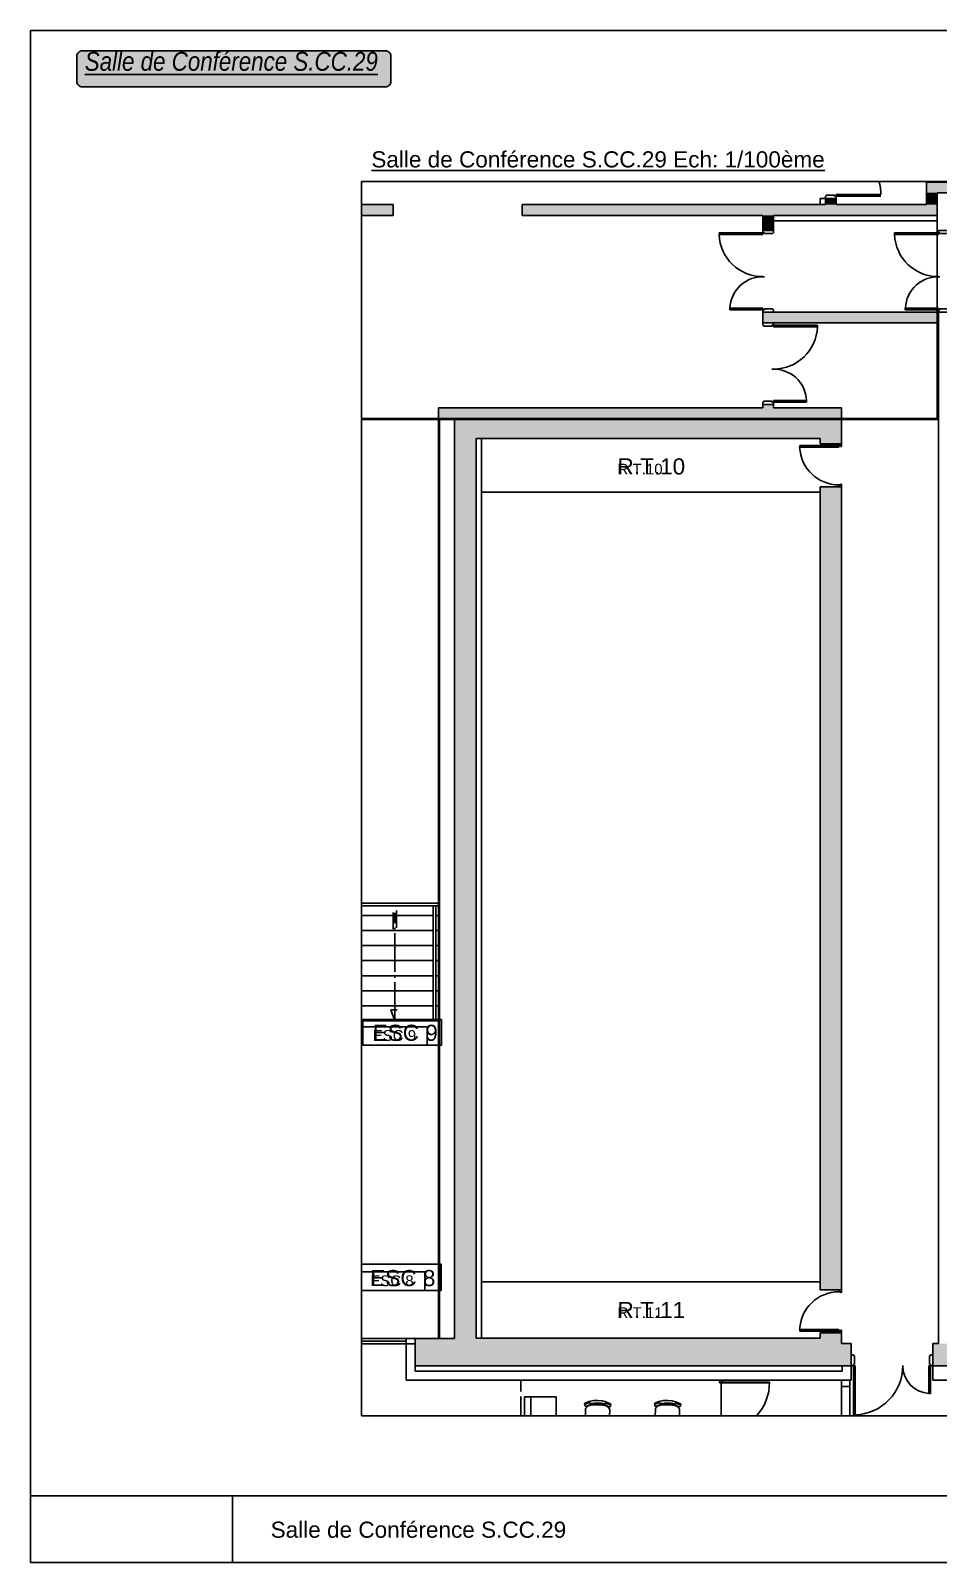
# Model space of a CAD drawing. Header units: millimetres. Extents: x 11 to 413, y 16 to 301.
# Drawn here: x 11.1 to 180, y 15.9 to 300.9 of the extents above; entities that cross this region are included whole.
import ezdxf

# ---------------------------------------------------------------- set-up
doc = ezdxf.new("R2010")
doc.units = ezdxf.units.MM
doc.header["$LTSCALE"] = 0.3
doc.header["$MEASUREMENT"] = 0
doc.linetypes.add('ACAD_ISO02W100', pattern=[15, 12, -3])
doc.linetypes.add('ACAD_ISO04W100', pattern=[30, 24, -3, 0, -3])
for name, color, linetype in [('-CART', 225, 'Continuous'), ('-LEGENDE', 3, 'Continuous'), ('01-TREMIE-ESCAL-ASC', 4, 'Continuous'), ('02-MURS-PORTEUR', 1, 'Continuous'), ('04-CLOISONS', 2, 'Continuous'), ('05-MEN-EXT', 142, 'Continuous'), ('05-MEN-INT', 4, 'Continuous'), ('07-REVT.PIERRE', 21, 'Continuous'), ('08-EQUI-MEUBLE-PROJ-01', 11, 'Continuous'), ('10-ANN-NOMENCLATURE', 3, 'Continuous'), ('10-ANN-NOMPIECE', 3, 'Continuous'), ('10-ANN-NOMPIECE-CODE', 171, 'Continuous'), ('14-HACH-MURS', 253, 'Continuous')]:
    doc.layers.add(name, color=color, linetype=linetype)
doc.layers.add('-FEN', color=7, linetype='Continuous', plot=False)
doc.styles.add('NDP', font='ARIAL.TTF')
doc.styles.add('REPCOUP', font='ARIAL.TTF', dxfattribs={"width": 0.85, "height": 0.6})
doc.styles.add('TRAME', font='ARIAL.TTF')
picture_1 = doc.add_image_def('image1.jpg', size_in_pixel=(331, 109))

# ---------------------------------------------------------------- blocks, each defined once
blk = doc.blocks.new('5CP7')
for p, q in [((0.065, 0.73), (0.035, 0.73)), ((0.035, -0.03), (0.035, 0.73)), ((0.065, 0.73), (0.065, 0)), ((0.065, 0), (0, 0)), ((0, 0), (0, -0.05)), ((0.8, 0), (0.765, 0)), ((0.765, 0), (0.765, -0.03)), ((0.8, 0), (0.8, -0.05)), ((0, -0.05), (0.05, -0.05)), ((0.05, -0.03), (0.035, -0.03)), ((0.05, -0.03), (0.05, -0.05)), ((0.75, -0.03), (0.75, -0.05)), ((0.765, -0.03), (0.75, -0.03)), ((0.75, -0.05), (0.8, -0.05))]:
    blk.add_line(p, q)
for centre, radius, start, end in [((-0.035, 0), 0.83, 0, 0), ((0.035, 0.001), 0.73, 359.9516, 87.6447)]:
    blk.add_arc(centre, radius, start, end)
blk = doc.blocks.new('MVP86')
for p, q in [((0.045, -0.03), (0.045, 0.815)), ((0.075, 0.815), (0.045, 0.815)), ((0.045, -0.03), (0.045, 0.814)), ((0.075, 0), (0.075, 0.815)), ((1.475, 0.615), (1.445, 0.615)), ((1.445, 0), (1.445, 0.615)), ((1.475, 0.615), (1.475, -0.03)), ((0, -0.2), (0, 0)), ((0.075, 0), (0, 0)), ((1.52, 0), (1.445, 0)), ((1.52, 0), (1.52, -0.2)), ((0.045, -0.2), (0, -0.2)), ((0.06, -0.03), (0.045, -0.03)), ((0.045, -0.2), (0.045, -0.185)), ((0.06, -0.185), (0.045, -0.185)), ((0.06, -0.185), (0.06, -0.03)), ((1.46, -0.03), (1.46, -0.185)), ((1.475, -0.03), (1.46, -0.03)), ((1.475, -0.185), (1.46, -0.185)), ((1.475, -0.185), (1.475, -0.2)), ((1.52, -0.2), (1.475, -0.2))]:
    blk.add_line(p, q)
for centre, radius, start, end in [((0.045, 0.001), 0.815, 359.9612, 87.8904), ((1.475, 0), 0.615, 92.796, 182.796)]:
    blk.add_arc(centre, radius, start, end)
blk = doc.blocks.new('MVP95')
for p, q in [((0.045, -0.03), (0.045, 0.915)), ((0.075, 0.915), (0.045, 0.915)), ((0.075, 0), (0.075, 0.915)), ((1.475, 0.515), (1.445, 0.515)), ((1.445, 0), (1.445, 0.515)), ((1.475, 0.515), (1.475, -0.03)), ((0, -0.2), (0, 0)), ((0.075, 0), (0, 0)), ((0.045, -0.2), (0, -0.2)), ((0.06, -0.03), (0.045, -0.03)), ((0.045, -0.2), (0.045, -0.185)), ((0.06, -0.185), (0.045, -0.185)), ((0.06, -0.185), (0.06, -0.03)), ((1.52, 0), (1.445, 0)), ((1.46, -0.03), (1.46, -0.185)), ((1.475, -0.03), (1.46, -0.03)), ((1.475, -0.185), (1.46, -0.185)), ((1.475, -0.185), (1.475, -0.2)), ((1.52, -0.2), (1.475, -0.2)), ((1.52, 0), (1.52, -0.2))]:
    blk.add_line(p, q)
for centre, radius, start, end in [((0.045, 0), 0.915, 359.9692, 88.1212), ((1.475, 0.001), 0.515, 93.3395, 180.0973)]:
    blk.add_arc(centre, radius, start, end)
blk = doc.blocks.new('*E8')
at = {"layer": '05-MEN-INT'}
for p, q in [((0, 0.45, 0), (0, 0, 0)), ((0.15, 0.45, 0), (0, 0.45, 0)), ((2, 0, 0), (0, 0, 0)), ((1.7, 0.6, 0), (0.15, 0.6, 0)), ((0.15, 0.6, 0), (0.15, 0.45, 0)), ((1.7, 0.6, 0), (1.7, 0.45, 0)), ((1.7, 0.45, 0), (10.3, 0.45, 0)), ((10.3, 0.75, 0), (2, 0.75, 0)), ((2, 0.75, 0), (2, 0, 0))]:
    blk.add_line(p, q, dxfattribs=at)
blk.add_arc((1.96, 0.76, 0), 8.34, 359.9498, 16.817, dxfattribs=at)

msp = doc.modelspace()

# ---------------------------------------------------------------- hatches: boundary and pattern name
at = {"layer": '-LEGENDE', "ltscale": 10}
h = msp.add_hatch(color=253, dxfattribs=at)
edge = h.paths.add_edge_path()
edge.add_line((20.74, 297.09), (77.17, 297.09))
edge.add_arc((77.17, 296.09), 1, 0, 90, ccw=False)
edge.add_line((78.17, 296.09), (78.17, 291.4))
edge.add_arc((77.17, 291.4), 1, -90, 0, ccw=False)
edge.add_line((77.17, 290.4), (20.74, 290.4))
edge.add_arc((20.74, 291.4), 1, 180, 270, ccw=False)
edge.add_line((19.74, 291.4), (19.74, 296.09))
edge.add_arc((20.74, 296.09), 1, 90, 180, ccw=False)
at = {"layer": '14-HACH-MURS', "ltscale": 10}
h = msp.add_hatch(color=256, dxfattribs=at)
h.paths.add_polyline_path([(161.99, 230.68), (149.34, 230.68), (149.34, 231.28), (147.34, 231.28), (147.34, 230.68), (86.99, 230.68), (86.99, 228.68), (161.99, 228.68)])
h.paths.add_polyline_path([(161.99, 228.48), (89.99, 228.48), (89.99, 57.53), (82.67, 57.53), (82.67, 52.45), (163.77, 52.45), (163.77, 56.55), (161.99, 56.55), (161.99, 58.55), (157.99, 58.55), (157.99, 57.55), (93.99, 57.55), (93.99, 224.98), (157.99, 224.98), (157.99, 223.98), (161.99, 223.98)])
h.paths.add_polyline_path([(161.99, 215.98), (157.99, 215.98), (157.99, 66.55), (161.99, 66.55)], flags=17)

# ---------------------------------------------------------------- linework, layer by layer
at = {"layer": '-CART'}
for p, q in [((11.14, 28.21), (413.14, 28.21)), ((48.68, 28.21), (48.68, 15.85))]:
    msp.add_line(p, q, dxfattribs=at)
msp.add_lwpolyline([(11.14, 15.85), (413.14, 15.85), (413.14, 300.85), (11.14, 300.85)], close=True, dxfattribs=at)
at = {"layer": '-FEN', "linetype": 'Continuous'}
msp.add_lwpolyline([(72.7, 43.14), (372.89, 43.14), (372.89, 272.78), (72.7, 272.78)], close=True, dxfattribs=at)
at = {"layer": '-LEGENDE'}
msp.add_lwpolyline([(20.74, 297.09), (77.17, 297.09, -0.414214), (78.17, 296.09), (78.17, 291.4, -0.414214), (77.17, 290.4), (20.74, 290.4, -0.414214), (19.74, 291.4), (19.74, 296.09, -0.414214)], format="xyb", close=True, dxfattribs=at)
at = {"layer": '01-TREMIE-ESCAL-ASC', "linetype": 'ACAD_ISO04W100'}
for p, q in [((79.18, 133.94), (79.18, 137.14)), ((78.58, 133.66), (78.58, 136.79)), ((78.88, 116.61), (78.88, 136.69))]:
    msp.add_line(p, q, dxfattribs=at)
at = {"layer": '01-TREMIE-ESCAL-ASC'}
for p, q in [((85.99, 136.21), (72.7, 136.21)), ((86.99, 136.21), (86.49, 136.21)), ((85.99, 133.41), (72.7, 133.41)), ((86.99, 133.41), (86.49, 133.41)), ((85.99, 130.61), (72.7, 130.61)), ((86.99, 130.61), (86.49, 130.61)), ((85.99, 127.81), (72.7, 127.81)), ((86.99, 127.81), (86.49, 127.81)), ((85.99, 125.01), (72.7, 125.01)), ((86.99, 125.01), (86.49, 125.01)), ((85.99, 122.21), (72.7, 122.21)), ((86.99, 122.21), (86.49, 122.21)), ((85.99, 119.41), (72.7, 119.41)), ((78.88, 116.61), (78.14, 118.66)), ((78.14, 118.66), (79.3, 118.66)), ((86.99, 119.41), (86.49, 119.41)), ((86.99, 116.61), (72.7, 116.61))]:
    msp.add_line(p, q, dxfattribs=at)
for points in [[(85.99, 116.61), (85.99, 137.98)], [(86.49, 137.98), (86.49, 116.61)]]:
    msp.add_lwpolyline(points, dxfattribs=at)
at = {"layer": '02-MURS-PORTEUR'}
for p, q in [((177.79, 272.68), (298.48, 272.68)), ((177.79, 268.48), (177.79, 272.68)), ((72.7, 268.48), (78.55, 268.48)), ((78.55, 266.48), (78.55, 268.48)), ((102.55, 266.48), (102.55, 268.48)), ((102.55, 268.48), (158.99, 268.48)), ((158.99, 268.48), (158.99, 269.61)), ((160.99, 268.48), (160.99, 269.61)), ((160.99, 268.48), (177.79, 268.48)), ((179.79, 266.48), (179.79, 270.68)), ((179.79, 270.68), (301.48, 270.68)), ((72.7, 266.48), (78.55, 266.48)), ((102.55, 266.48), (147.34, 266.48)), ((147.34, 263.68), (147.34, 266.48)), ((149.34, 263.68), (149.34, 266.48)), ((149.34, 266.48), (179.79, 266.48)), ((147.34, 263.68), (149.34, 263.68)), ((147.34, 248.48), (179.99, 248.48)), ((147.34, 248.48), (147.34, 246.48)), ((179.99, 248.48), (179.99, 56.55)), ((147.34, 246.48), (179.99, 246.48)), ((147.34, 231.28), (147.34, 230.68)), ((147.34, 231.28), (149.34, 231.28)), ((149.34, 231.28), (149.34, 230.68)), ((86.99, 230.68), (147.34, 230.68)), ((86.99, 228.68), (86.99, 230.68)), ((86.99, 228.68), (161.99, 228.68)), ((89.99, 57.53), (89.99, 228.48)), ((161.99, 228.48), (89.99, 228.48)), ((149.34, 230.68), (161.99, 230.68)), ((161.99, 228.68), (161.99, 230.68)), ((161.99, 228.48), (161.99, 223.98)), ((93.99, 57.55), (93.99, 224.98)), ((157.99, 224.98), (93.99, 224.98)), ((157.99, 224.98), (157.99, 223.98)), ((161.99, 223.98), (157.99, 223.98)), ((161.99, 215.98), (157.99, 215.98)), ((157.99, 215.98), (157.99, 66.55)), ((161.99, 215.98), (161.99, 66.55)), ((179.78, 212.97), (179.78, 212.97)), ((161.99, 66.55), (157.99, 66.55)), ((82.67, 52.45), (82.67, 57.53)), ((82.67, 57.53), (89.99, 57.53)), ((157.99, 57.55), (93.99, 57.55)), ((161.99, 58.55), (157.99, 58.55)), ((157.99, 58.55), (157.99, 57.55)), ((161.99, 58.55), (161.99, 56.55)), ((163.77, 56.55), (161.99, 56.55)), ((163.77, 52.45), (163.77, 56.55)), ((178.97, 56.55), (178.97, 52.45)), ((178.97, 56.55), (179.99, 56.55)), ((82.67, 52.45), (163.77, 52.45)), ((178.97, 52.45), (316.99, 52.45))]:
    msp.add_line(p, q, dxfattribs=at)
at = {"layer": '02-MURS-PORTEUR', "linetype": 'Continuous'}
msp.add_line((158.99, 269.61), (160.99, 269.61), dxfattribs=at)
at = {"layer": '02-MURS-PORTEUR', "color": 4}
for p, q in [((179.79, 266.48), (179.79, 228.68)), ((72.7, 228.68), (86.99, 228.68)), ((72.7, 228.48), (89.99, 228.48)), ((161.99, 228.68), (179.79, 228.68)), ((161.99, 228.48), (179.99, 228.48)), ((94.99, 214.98), (157.99, 214.98)), ((94.99, 68.05), (157.99, 68.05))]:
    msp.add_line(p, q, dxfattribs=at)
at = {"layer": '02-MURS-PORTEUR', "color": 8, "linetype": 'ACAD_ISO02W100'}
msp.add_line((102.32, 43.14), (102.32, 49.75), dxfattribs=at)
at = {"layer": '04-CLOISONS'}
for p, q in [((157.99, 268.48), (157.99, 269.61)), ((158.99, 269.61), (157.99, 269.61)), ((149.34, 265.48), (179.79, 265.48)), ((179.79, 265.48), (179.79, 266.48)), ((94.99, 57.55), (94.99, 224.98))]:
    msp.add_line(p, q, dxfattribs=at)
at = {"layer": '05-MEN-EXT'}
for p, q in [((161.99, 49.75), (161.99, 43.14)), ((161.99, 48.6), (163.49, 48.6)), ((163.49, 49.75), (163.49, 43.14))]:
    msp.add_line(p, q, dxfattribs=at)
at = {"layer": '05-MEN-INT'}
for p, q in [((86.99, 57.53), (86.99, 228.68)), ((87.19, 57.53), (87.19, 228.68)), ((72.7, 138.48), (86.99, 138.48)), ((72.7, 137.98), (86.99, 137.98)), ((72.7, 57.53), (82.67, 57.53)), ((72.7, 57.03), (80.97, 57.03)), ((80.97, 57.55), (80.97, 56.53)), ((72.7, 56.53), (82.67, 56.53))]:
    msp.add_line(p, q, dxfattribs=at)
at = {"layer": '07-REVT.PIERRE'}
for p, q in [((80.97, 56.53), (80.97, 49.75)), ((82.67, 52.45), (82.67, 51.45)), ((82.67, 51.45), (162.07, 51.45)), ((162.07, 52.45), (162.07, 51.45)), ((163.77, 52.45), (163.77, 49.75)), ((178.97, 52.45), (178.97, 49.75)), ((80.97, 49.75), (163.77, 49.75)), ((178.97, 49.75), (316.99, 49.75))]:
    msp.add_line(p, q, dxfattribs=at)
at = {"layer": '08-EQUI-MEUBLE-PROJ-01', "ltscale": 20}
for p, q in [((139.25, 49.26), (139.25, 49.75)), ((139.38, 49.26), (139.25, 49.26)), ((139.38, 49.35), (139.38, 49.26)), ((139.57, 49.35), (139.38, 49.35)), ((139.38, 49.35), (139.38, 49.26)), ((139.57, 49.35), (148.57, 49.35)), ((139.57, 43.14), (139.57, 49.35)), ((139.57, 49.25), (148.57, 49.25)), ((139.77, 49.35), (139.77, 49.75)), ((102.99, 46.65), (108.9, 46.65)), ((102.99, 43.14), (102.99, 46.65)), ((104.19, 46.45), (104.19, 43.14)), ((108.9, 46.65), (108.89, 43.14)), ((108.89, 43.14), (108.89, 46.45)), ((115.01, 45.76), (114.24, 45.47)), ((115.82, 45.94), (115.01, 45.76)), ((115.11, 45.68), (115.1, 45.64)), ((115.1, 45.64), (115.1, 45.6)), ((115.1, 45.6), (115.11, 45.56)), ((115.12, 45.72), (115.11, 45.68)), ((115.14, 45.76), (115.12, 45.72)), ((115.17, 45.79), (115.14, 45.76)), ((115.2, 45.81), (115.17, 45.79)), ((115.23, 45.83), (115.2, 45.81)), ((115.27, 45.85), (115.23, 45.83)), ((116.65, 45.98), (115.82, 45.94)), ((117.47, 45.9), (116.65, 45.98)), ((118.28, 45.68), (117.47, 45.9)), ((118.05, 45.77), (118.01, 45.78)), ((118.08, 45.75), (118.05, 45.77)), ((118.11, 45.72), (118.08, 45.75)), ((118.14, 45.69), (118.11, 45.72)), ((118.16, 45.65), (118.14, 45.69)), ((118.17, 45.61), (118.16, 45.65)), ((118.18, 45.57), (118.17, 45.61)), ((119.03, 45.34), (118.28, 45.68)), ((128.01, 45.76), (127.24, 45.47)), ((128.82, 45.94), (128.01, 45.76)), ((128.11, 45.68), (128.1, 45.64)), ((128.1, 45.64), (128.1, 45.6)), ((128.1, 45.6), (128.11, 45.56)), ((128.12, 45.72), (128.11, 45.68)), ((128.14, 45.76), (128.12, 45.72)), ((128.17, 45.79), (128.14, 45.76)), ((128.2, 45.81), (128.17, 45.79)), ((128.23, 45.83), (128.2, 45.81)), ((128.27, 45.85), (128.23, 45.83)), ((129.65, 45.98), (128.82, 45.94)), ((130.47, 45.9), (129.65, 45.98)), ((131.28, 45.68), (130.47, 45.9)), ((131.05, 45.77), (131.01, 45.78)), ((131.08, 45.75), (131.05, 45.77)), ((131.11, 45.72), (131.08, 45.75)), ((131.14, 45.69), (131.11, 45.72)), ((131.16, 45.65), (131.14, 45.69)), ((131.17, 45.61), (131.16, 45.65)), ((131.18, 45.57), (131.17, 45.61)), ((132.03, 45.34), (131.28, 45.68)), ((114.19, 45.41), (114.18, 45.4)), ((114.18, 45.4), (114.18, 45.38)), ((114.18, 45.38), (114.18, 45.36)), ((114.18, 45.36), (114.18, 45.34)), ((114.18, 45.34), (114.19, 45.32)), ((114.21, 45.44), (114.19, 45.43)), ((114.19, 45.43), (114.19, 45.41)), ((114.19, 45.32), (114.19, 45.31)), ((114.19, 45.31), (114.21, 45.29)), ((114.22, 45.46), (114.21, 45.44)), ((114.21, 45.29), (114.22, 45.28)), ((114.24, 45.46), (114.22, 45.46)), ((114.22, 45.28), (114.24, 45.27)), ((114.24, 45.16), (114.23, 45.13)), ((114.23, 45.13), (114.23, 45.09)), ((114.23, 45.09), (114.23, 45.06)), ((114.23, 45.06), (114.24, 45.02)), ((114.24, 45.27), (114.25, 45.26)), ((114.25, 45.19), (114.24, 45.16)), ((114.24, 45.02), (114.26, 44.99)), ((114.25, 45.26), (114.27, 45.26)), ((114.27, 45.22), (114.25, 45.19)), ((114.26, 44.99), (114.28, 44.96)), ((114.27, 45.26), (114.29, 45.26)), ((114.3, 45.25), (114.27, 45.22)), ((114.28, 44.96), (114.3, 44.94)), ((114.29, 45.26), (114.31, 45.26)), ((114.32, 45.27), (114.3, 45.25)), ((114.3, 44.94), (114.33, 44.92)), ((114.31, 45.26), (114.33, 45.27)), ((115.12, 45.57), (114.33, 45.27)), ((114.33, 44.92), (114.36, 44.9)), ((114.36, 44.3), (114.33, 43.14)), ((114.36, 44.9), (114.4, 44.9)), ((114.38, 44.46), (114.36, 44.3)), ((114.45, 44.6), (114.38, 44.46)), ((114.4, 44.9), (114.43, 44.89)), ((114.43, 44.89), (114.46, 44.9)), ((114.55, 44.74), (114.45, 44.6)), ((114.46, 44.9), (114.5, 44.91)), ((114.5, 44.91), (114.53, 44.92)), ((115.21, 45.18), (114.53, 44.92)), ((114.69, 44.86), (114.55, 44.74)), ((114.87, 44.96), (114.69, 44.86)), ((115.07, 45.05), (114.87, 44.96)), ((115.29, 45.1), (115.07, 45.05)), ((115.11, 45.56), (115.12, 45.53)), ((115.12, 45.53), (115.14, 45.49)), ((115.14, 45.49), (115.17, 45.46)), ((115.17, 45.46), (115.2, 45.43)), ((115.2, 45.43), (115.23, 45.41)), ((115.92, 45.33), (115.21, 45.18)), ((115.23, 45.41), (115.27, 45.4)), ((115.27, 45.4), (115.31, 45.39)), ((115.52, 45.14), (115.29, 45.1)), ((115.31, 45.39), (115.35, 45.39)), ((115.35, 45.39), (115.39, 45.39)), ((116.01, 45.5), (115.39, 45.39)), ((115.39, 45.39), (115.39, 45.39)), ((115.39, 45.39), (115.39, 45.39)), ((115.76, 45.15), (115.52, 45.14)), ((117.49, 45.1), (115.76, 45.15)), ((115.76, 45.15), (115.76, 45.15)), ((116.64, 45.37), (115.92, 45.33)), ((116.64, 45.53), (116.01, 45.5)), ((117.26, 45.47), (116.64, 45.53)), ((117.36, 45.29), (116.64, 45.37)), ((117.88, 45.33), (117.26, 45.47)), ((118.06, 45.1), (117.36, 45.29)), ((117.73, 45.08), (117.49, 45.1)), ((117.96, 45.04), (117.73, 45.08)), ((117.88, 45.33), (117.92, 45.32)), ((117.92, 45.32), (117.96, 45.32)), ((117.96, 45.32), (118, 45.33)), ((118.18, 44.97), (117.96, 45.04)), ((118, 45.33), (118.04, 45.34)), ((118.04, 45.34), (118.07, 45.36)), ((118.72, 44.81), (118.06, 45.1)), ((118.07, 45.36), (118.11, 45.39)), ((118.11, 45.39), (118.13, 45.42)), ((118.13, 45.42), (118.15, 45.45)), ((118.15, 45.45), (118.17, 45.49)), ((118.91, 45.17), (118.16, 45.49)), ((118.17, 45.49), (118.18, 45.53)), ((118.18, 45.53), (118.18, 45.57)), ((118.38, 44.88), (118.18, 44.97)), ((118.54, 44.76), (118.38, 44.88)), ((118.68, 44.63), (118.54, 44.76)), ((118.78, 44.49), (118.68, 44.63)), ((118.73, 44.81), (118.76, 44.79)), ((118.76, 44.79), (118.79, 44.79)), ((118.84, 44.34), (118.78, 44.49)), ((118.79, 44.79), (118.83, 44.78)), ((118.83, 44.78), (118.86, 44.79)), ((118.83, 43.14), (118.85, 44.19)), ((118.85, 44.19), (118.84, 44.34)), ((118.86, 44.79), (118.89, 44.8)), ((118.89, 44.8), (118.92, 44.81)), ((118.92, 45.16), (118.94, 45.15)), ((118.95, 45.14), (118.92, 45.16)), ((118.92, 44.81), (118.95, 44.83)), ((118.94, 45.15), (118.96, 45.15)), ((118.97, 45.11), (118.95, 45.14)), ((118.95, 44.83), (118.98, 44.86)), ((118.96, 45.15), (118.97, 45.14)), ((118.97, 45.14), (118.99, 45.14)), ((118.99, 45.08), (118.97, 45.11)), ((118.98, 44.86), (119, 44.89)), ((118.99, 45.14), (119.01, 45.15)), ((119.01, 45.05), (118.99, 45.08)), ((119, 44.89), (119.01, 44.92)), ((119.01, 45.15), (119.03, 45.16)), ((119.02, 45.02), (119.01, 45.05)), ((119.01, 44.92), (119.02, 44.95)), ((119.02, 44.99), (119.02, 45.02)), ((119.02, 44.95), (119.02, 44.99)), ((119.03, 45.16), (119.04, 45.17)), ((119.05, 45.33), (119.04, 45.34)), ((119.04, 45.34), (119.04, 45.34)), ((119.04, 45.17), (119.06, 45.18)), ((119.06, 45.31), (119.05, 45.33)), ((119.07, 45.3), (119.06, 45.31)), ((119.06, 45.18), (119.07, 45.19)), ((119.08, 45.28), (119.07, 45.3)), ((119.07, 45.19), (119.08, 45.21)), ((119.08, 45.26), (119.08, 45.28)), ((119.08, 45.25), (119.08, 45.26)), ((119.08, 45.23), (119.08, 45.25)), ((119.08, 45.21), (119.08, 45.23)), ((127.19, 45.41), (127.18, 45.4)), ((127.18, 45.4), (127.18, 45.38)), ((127.18, 45.38), (127.18, 45.36)), ((127.18, 45.36), (127.18, 45.34)), ((127.18, 45.34), (127.19, 45.32)), ((127.21, 45.44), (127.19, 45.43)), ((127.19, 45.43), (127.19, 45.41)), ((127.19, 45.32), (127.19, 45.31)), ((127.19, 45.31), (127.21, 45.29)), ((127.22, 45.46), (127.21, 45.44)), ((127.21, 45.29), (127.22, 45.28)), ((127.24, 45.46), (127.22, 45.46)), ((127.22, 45.28), (127.24, 45.27)), ((127.24, 45.16), (127.23, 45.13)), ((127.23, 45.13), (127.23, 45.09)), ((127.23, 45.09), (127.23, 45.06)), ((127.23, 45.06), (127.24, 45.02)), ((127.24, 45.27), (127.25, 45.26)), ((127.25, 45.19), (127.24, 45.16)), ((127.24, 45.02), (127.26, 44.99)), ((127.25, 45.26), (127.27, 45.26)), ((127.27, 45.22), (127.25, 45.19)), ((127.26, 44.99), (127.28, 44.96)), ((127.27, 45.26), (127.29, 45.26)), ((127.3, 45.25), (127.27, 45.22)), ((127.28, 44.96), (127.3, 44.94)), ((127.29, 45.26), (127.31, 45.26)), ((127.32, 45.27), (127.3, 45.25)), ((127.3, 44.94), (127.33, 44.92)), ((127.31, 45.26), (127.33, 45.27)), ((128.12, 45.57), (127.33, 45.27)), ((127.33, 44.92), (127.36, 44.9)), ((127.36, 44.3), (127.33, 43.14)), ((127.36, 44.9), (127.4, 44.9)), ((127.38, 44.46), (127.36, 44.3)), ((127.45, 44.6), (127.38, 44.46)), ((127.4, 44.9), (127.43, 44.89)), ((127.43, 44.89), (127.46, 44.9)), ((127.55, 44.74), (127.45, 44.6)), ((127.46, 44.9), (127.5, 44.91)), ((127.5, 44.91), (127.53, 44.92)), ((128.21, 45.18), (127.53, 44.92)), ((127.69, 44.86), (127.55, 44.74)), ((127.87, 44.96), (127.69, 44.86)), ((128.07, 45.05), (127.87, 44.96)), ((128.29, 45.1), (128.07, 45.05)), ((128.11, 45.56), (128.12, 45.53)), ((128.12, 45.53), (128.14, 45.49)), ((128.14, 45.49), (128.17, 45.46)), ((128.17, 45.46), (128.2, 45.43)), ((128.2, 45.43), (128.23, 45.41)), ((128.92, 45.33), (128.21, 45.18)), ((128.23, 45.41), (128.27, 45.4)), ((128.27, 45.4), (128.31, 45.39)), ((128.52, 45.14), (128.29, 45.1)), ((128.31, 45.39), (128.35, 45.39)), ((128.35, 45.39), (128.39, 45.39)), ((129.01, 45.5), (128.39, 45.39)), ((128.39, 45.39), (128.39, 45.39)), ((128.39, 45.39), (128.39, 45.39)), ((128.76, 45.15), (128.52, 45.14)), ((130.49, 45.1), (128.76, 45.15)), ((128.76, 45.15), (128.76, 45.15)), ((129.64, 45.37), (128.92, 45.33)), ((129.64, 45.53), (129.01, 45.5)), ((130.26, 45.47), (129.64, 45.53)), ((130.36, 45.29), (129.64, 45.37)), ((130.88, 45.33), (130.26, 45.47)), ((131.06, 45.1), (130.36, 45.29)), ((130.73, 45.08), (130.49, 45.1)), ((130.96, 45.04), (130.73, 45.08)), ((130.88, 45.33), (130.92, 45.32)), ((130.92, 45.32), (130.96, 45.32)), ((130.96, 45.32), (131, 45.33)), ((131.18, 44.97), (130.96, 45.04)), ((131, 45.33), (131.04, 45.34)), ((131.04, 45.34), (131.07, 45.36)), ((131.72, 44.81), (131.06, 45.1)), ((131.07, 45.36), (131.11, 45.39)), ((131.11, 45.39), (131.13, 45.42)), ((131.13, 45.42), (131.15, 45.45)), ((131.15, 45.45), (131.17, 45.49)), ((131.91, 45.17), (131.16, 45.49)), ((131.17, 45.49), (131.18, 45.53)), ((131.18, 45.53), (131.18, 45.57)), ((131.38, 44.88), (131.18, 44.97)), ((131.54, 44.76), (131.38, 44.88)), ((131.68, 44.63), (131.54, 44.76)), ((131.78, 44.49), (131.68, 44.63)), ((131.73, 44.81), (131.76, 44.79)), ((131.76, 44.79), (131.79, 44.79)), ((131.84, 44.34), (131.78, 44.49)), ((131.79, 44.79), (131.83, 44.78)), ((131.83, 44.78), (131.86, 44.79)), ((131.83, 43.14), (131.85, 44.19)), ((131.85, 44.19), (131.84, 44.34)), ((131.86, 44.79), (131.89, 44.8)), ((131.89, 44.8), (131.92, 44.81)), ((131.92, 45.16), (131.94, 45.15)), ((131.95, 45.14), (131.92, 45.16)), ((131.92, 44.81), (131.95, 44.83)), ((131.94, 45.15), (131.96, 45.15)), ((131.97, 45.11), (131.95, 45.14)), ((131.95, 44.83), (131.98, 44.86)), ((131.96, 45.15), (131.97, 45.14)), ((131.97, 45.14), (131.99, 45.14)), ((131.99, 45.08), (131.97, 45.11)), ((131.98, 44.86), (132, 44.89)), ((131.99, 45.14), (132.01, 45.15)), ((132.01, 45.05), (131.99, 45.08)), ((132, 44.89), (132.01, 44.92)), ((132.01, 45.15), (132.03, 45.16)), ((132.02, 45.02), (132.01, 45.05)), ((132.01, 44.92), (132.02, 44.95)), ((132.02, 44.99), (132.02, 45.02)), ((132.02, 44.95), (132.02, 44.99)), ((132.03, 45.16), (132.04, 45.17)), ((132.05, 45.33), (132.04, 45.34)), ((132.04, 45.34), (132.04, 45.34)), ((132.04, 45.17), (132.06, 45.18)), ((132.06, 45.31), (132.05, 45.33)), ((132.07, 45.3), (132.06, 45.31)), ((132.06, 45.18), (132.07, 45.19)), ((132.08, 45.28), (132.07, 45.3)), ((132.07, 45.19), (132.08, 45.21)), ((132.08, 45.26), (132.08, 45.28)), ((132.08, 45.25), (132.08, 45.26)), ((132.08, 45.23), (132.08, 45.25)), ((132.08, 45.21), (132.08, 45.23))]:
    msp.add_line(p, q, dxfattribs=at)
msp.add_arc((139.57, 49.25), 9, 317.2074, 0.6366, dxfattribs=at)
at = {"layer": '10-ANN-NOMENCLATURE'}
for p, q in [((87.56, 116.86), (72.95, 116.86)), ((72.95, 116.86), (72.95, 112.08)), ((87.56, 112.08), (87.56, 116.86)), ((72.95, 112.08), (87.56, 112.08)), ((87.52, 71.35), (72.7, 71.35)), ((87.52, 66.45), (87.52, 71.35)), ((72.7, 66.45), (87.52, 66.45))]:
    msp.add_line(p, q, dxfattribs=at)
at = {"layer": '10-ANN-NOMPIECE'}
for p, q in [((84.92, 115.51), (72.95, 115.51)), ((72.95, 115.51), (72.95, 112.08)), ((84.92, 112.08), (84.92, 115.51)), ((72.95, 112.08), (84.92, 112.08)), ((84.48, 69.88), (72.7, 69.88)), ((84.48, 66.45), (84.48, 69.88)), ((72.7, 66.45), (84.48, 66.45))]:
    msp.add_line(p, q, dxfattribs=at)
at = {"layer": '14-HACH-MURS', "ltscale": 10}
for points in [[(72.7, 268.48), (78.55, 268.48), (78.55, 268.48)], [(72.7, 266.48), (78.55, 266.48), (78.55, 266.48)], [(72.7, 266.48), (78.55, 266.48), (78.55, 266.48), (78.55, 266.48)]]:
    msp.add_lwpolyline(points, dxfattribs=at)
for points in [[(298.48, 272.68), (177.79, 272.68), (301.48, 272.68)], [(177.79, 272.68), (177.79, 270.68), (301.48, 270.68)], [(177.79, 272.68), (301.48, 272.68), (301.48, 270.68)], [(72.7, 268.48), (72.7, 268.48), (72.7, 268.48), (78.55, 268.48)], [(72.7, 266.83), (72.7, 268.48), (78.55, 266.48), (78.55, 268.48)], [(102.55, 268.48), (102.55, 268.48), (158.99, 268.48)], [(102.55, 268.48), (102.55, 268.48), (160.99, 268.48)], [(102.55, 268.48), (160.99, 268.48), (160.99, 268.48)], [(102.55, 268.48), (102.55, 268.48), (177.79, 268.48)], [(102.55, 268.48), (160.99, 268.48), (177.79, 268.48)], [(102.55, 268.48), (102.55, 266.48), (179.79, 266.48)], [(102.55, 268.48), (179.79, 268.48), (179.79, 266.48)], [(158.99, 269.61), (158.99, 268.48), (160.99, 268.48)], [(158.99, 269.61), (160.99, 269.61), (160.99, 268.48)], [(158.99, 268.48), (158.99, 268.48), (160.99, 268.48)], [(158.99, 268.48), (160.99, 268.48), (160.99, 268.48)], [(177.79, 270.68), (177.79, 270.68), (179.79, 270.68)], [(177.79, 270.68), (301.48, 270.68), (179.79, 270.68)], [(177.79, 270.68), (177.79, 268.48), (179.79, 268.48)], [(177.79, 270.68), (179.79, 270.68), (179.79, 268.48)], [(72.7, 266.48), (72.7, 266.83), (72.7, 266.48), (78.55, 266.48)], [(102.55, 266.48), (147.34, 266.48), (179.79, 266.48)], [(102.55, 266.48), (179.79, 266.48), (179.79, 266.48)], [(147.34, 266.48), (147.34, 266.48), (179.79, 266.48)], [(147.34, 266.48), (179.79, 266.48), (179.79, 266.48)], [(147.34, 266.48), (147.34, 266.48), (149.34, 266.48)], [(147.34, 266.48), (149.34, 266.48), (149.34, 266.48)], [(147.34, 266.48), (147.34, 263.68), (149.34, 263.68)], [(147.34, 266.48), (149.34, 266.48), (149.34, 263.68)], [(149.34, 266.48), (179.79, 266.48), (179.79, 266.48)], [(147.34, 248.48), (147.34, 246.48), (179.79, 246.48)], [(147.34, 248.48), (179.79, 248.48), (179.79, 246.48)], [(178.97, 56.55), (178.97, 52.45), (346.96, 52.45)], [(178.97, 56.55), (346.96, 56.55), (346.96, 52.45)]]:
    msp.add_solid(points, dxfattribs=at)

# ---------------------------------------------------------------- block references
at = {"layer": '05-MEN-INT'}
msp.add_blockref('*E8', (158.99, 269.61, 0), dxfattribs=at)
at = {"layer": '05-MEN-INT', "yscale": 10, "zscale": 10}
for name, p, xscale, rotation in [('MVP86', (147.34, 263.68), -10, 90.00000010381399), ('MVP86', (179.99, 263.68), -10, 90.00000010381399), ('MVP86', (149.34, 246.48), 10, 270.0000001025799), ('5CP7', (161.49, 223.98), -10, 90.00000001088026), ('5CP7', (161.49, 58.55), 10, 89.99999999820135), ('MVP95', (163.77, 52.45), -10, 180)]:
    msp.add_blockref(name, p, dxfattribs=dict(at, xscale=xscale, rotation=rotation))

# ---------------------------------------------------------------- texts
at = {"layer": '-LEGENDE', "insert": (21.21, 296.89), "char_height": 4.5, "width": 210.4361, "attachment_point": 1, "style": 'REPCOUP'}
msp.add_mtext('{\\fArial|b0|i1|c0|p34;\\H0.7778x;\\LSalle de Conférence S.CC.29 }', dxfattribs=at)
at = {"layer": '-LEGENDE', "color": 3, "char_height": 3, "width": 210.4361, "attachment_point": 1, "style": 'TRAME'}
for s, insert in [('{\\LSalle de Conférence S.CC.29 Ech: 1/100ème}', (74.52, 278.4)), ('Salle de Conférence S.CC.29 ', (55.79, 23.43))]:
    msp.add_mtext(s, dxfattribs=dict(at, insert=insert))
at = {"layer": '10-ANN-NOMENCLATURE', "color": 171, "style": 'NDP'}
for s, p in [('R.T.10', (120.31, 218.27)), ('R.T.11', (120.31, 61.31))]:
    msp.add_text(s, height=3, rotation=0, dxfattribs=at).set_placement(p)
at = {"layer": '10-ANN-NOMENCLATURE', "style": 'NDP'}
for s, p in [('ESC 9', (74.77, 112.89)), ('ESC 8', (74.32, 67.25))]:
    msp.add_text(s, height=3, rotation=0, dxfattribs=at).set_placement(p)
at = {"layer": '10-ANN-NOMPIECE', "style": 'NDP'}
for s, p in [('ESC 9', (74.77, 112.89)), ('ESC 8', (74.32, 67.25))]:
    msp.add_text(s, height=2, rotation=0, dxfattribs=at).set_placement(p)
at = {"layer": '10-ANN-NOMPIECE-CODE', "style": 'NDP'}
for s, p in [('R.T.10', (120.31, 218.27)), ('R.T.11', (120.31, 61.31))]:
    msp.add_text(s, height=2, rotation=0, dxfattribs=at).set_placement(p)

# ---------------------------------------------------------------- pictures from other files: only their frames are drawn
image = msp.add_image(picture_1, insert=(11.14, 15.85), size_in_units=(37.53, 12.36))
image.dxf.flags = 7

doc.saveas('drawing.dxf')
